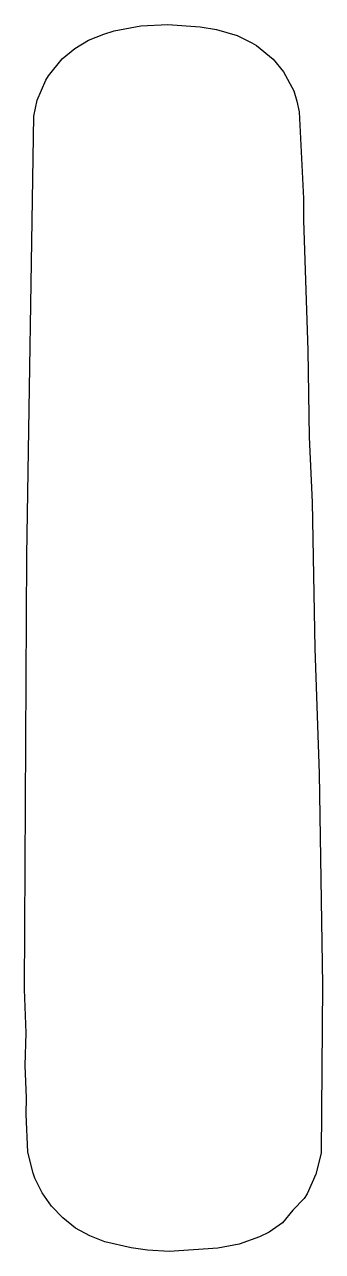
# Model space of a CAD drawing. Header units: millimetres. Extents: x -22 to 22, y -91 to 91.
import ezdxf

# ---------------------------------------------------------------- set-up
doc = ezdxf.new("R2010")
doc.units = ezdxf.units.MM

msp = doc.modelspace()

# ---------------------------------------------------------------- linework, layer by layer
for p, q in [((-4.89, 91.28), (-0.85, 91.47)), ((-0.85, 91.47), (3.99, 91.12)), ((-12.65, 89.15), (-10.4, 90.04)), ((-10.4, 90.04), (-8.86, 90.53)), ((-8.86, 90.53), (-4.89, 91.28)), ((3.99, 91.12), (6.39, 90.73)), ((6.39, 90.73), (9.49, 89.81)), ((9.49, 89.81), (11.67, 88.76)), ((-16.61, 86.36), (-14.73, 87.9)), ((-14.73, 87.9), (-12.65, 89.15)), ((11.67, 88.76), (12.36, 88.33)), ((12.36, 88.33), (14.88, 86.31)), ((-18.64, 83.84), (-16.61, 86.36)), ((14.88, 86.31), (16.4, 84.42)), ((16.4, 84.42), (17.92, 81.57)), ((-20.33, 80.18), (-19.06, 83.15)), ((-19.06, 83.15), (-18.64, 83.84)), ((17.92, 81.57), (18.41, 80.03)), ((-20.81, 77.8), (-20.33, 80.18)), ((18.41, 80.03), (18.76, 78.45)), ((-21.88, 12.29), (-20.81, 77.8)), ((18.76, 78.45), (19.4, 65.52)), ((19.4, 65.52), (19.36, 62.29)), ((19.36, 62.29), (20.04, 42.89)), ((20.04, 42.89), (20.24, 29.95)), ((20.24, 29.95), (20.68, 20.25)), ((20.68, 20.25), (21.07, -1.59)), ((-22.21, -52.41), (-21.88, 12.29)), ((21.07, -1.59), (21.73, -20.18)), ((21.73, -20.18), (22.21, -51.72)), ((-21.99, -58.88), (-22.21, -52.41)), ((22.21, -51.72), (22, -76.79)), ((-22.1, -63.73), (-21.99, -58.88)), ((-21.93, -68.58), (-22.1, -63.73)), ((-21.98, -71.01), (-21.93, -68.58)), ((-21.72, -76.66), (-21.98, -71.01)), ((-20.94, -79.8), (-21.72, -76.66)), ((22, -76.79), (21.24, -79.94)), ((-20.67, -80.56), (-20.94, -79.8)), ((21.24, -79.94), (19.91, -82.88)), ((-19.57, -82.72), (-20.67, -80.56)), ((-18.21, -84.73), (-19.57, -82.72)), ((19.46, -83.56), (17.79, -85.31)), ((19.91, -82.88), (19.46, -83.56)), ((-16.52, -86.47), (-18.21, -84.73)), ((17.79, -85.31), (16.26, -87.19)), ((-14.61, -87.97), (-16.52, -86.47)), ((16.26, -87.19), (14.27, -88.58)), ((-12.5, -89.15), (-14.61, -87.97)), ((-10.23, -90.01), (-12.5, -89.15)), ((12.83, -89.31), (9.78, -90.38)), ((14.27, -88.58), (12.83, -89.31)), ((-6.29, -90.92), (-10.23, -90.01)), ((-3.89, -91.28), (-6.29, -90.92)), ((-0.66, -91.47), (-3.89, -91.28)), ((6.6, -91), (-0.66, -91.47)), ((9.78, -90.38), (6.6, -91))]:
    msp.add_line(p, q)

doc.saveas('drawing.dxf')
